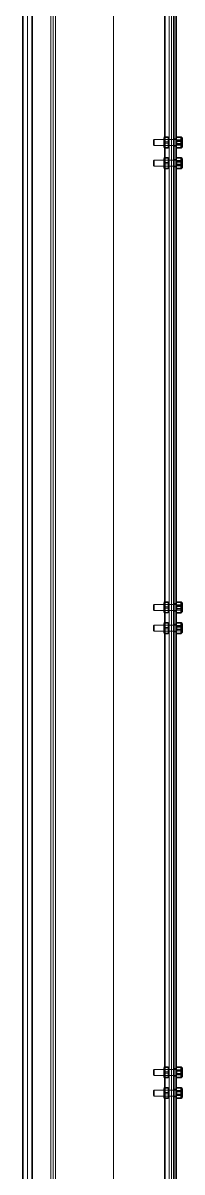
# Model space of a CAD drawing. Header units: millimetres. Extents: x 6115 to 12360, y 7255 to 12668.
# Drawn here: x 7066 to 7171, y 8017 to 8779 of the extents above; entities that cross this region are included whole.
import ezdxf

# ---------------------------------------------------------------- set-up
doc = ezdxf.new("R2010")
doc.units = ezdxf.units.MM
doc.layers.add('外形線', color=7, linetype='Continuous', lineweight=50)

msp = doc.modelspace()

# ---------------------------------------------------------------- linework, layer by layer
at = {"layer": '外形線', "linetype": 'Continuous', "lineweight": 35}
for p, q in [((7071.61, 10324.32), (7071.61, 7626.32)), ((7159.61, 7626.32), (7159.61, 10324.32)), ((7165.61, 10324.95), (7165.61, 7626.32)), ((7167.11, 7750.48), (7167.11, 10236.79)), ((7065.61, 7630.18), (7065.61, 10013.32)), ((7167.11, 8703.58), (7170.61, 8703.58)), ((7170.61, 8703.56), (7170.61, 8703.58)), ((7171.11, 8703.08), (7170.61, 8703.58)), ((7170.61, 8696.58), (7170.61, 8703.56)), ((7171.11, 8703.08), (7171.11, 8703.06)), ((7171.11, 8703.06), (7171.11, 8697.08)), ((7167.11, 8696.58), (7170.61, 8696.58)), ((7171.11, 8697.08), (7170.61, 8696.58)), ((7167.11, 8689.88), (7170.61, 8689.88)), ((7170.61, 8682.88), (7170.61, 8689.88)), ((7171.11, 8689.38), (7170.61, 8689.88)), ((7171.11, 8689.38), (7171.11, 8683.38)), ((7167.11, 8682.88), (7170.61, 8682.88)), ((7171.11, 8683.38), (7170.61, 8682.88)), ((7167.11, 8395.28), (7170.61, 8395.28)), ((7170.61, 8395.26), (7170.61, 8395.28)), ((7171.11, 8394.78), (7170.61, 8395.28)), ((7170.61, 8388.28), (7170.61, 8395.26)), ((7171.11, 8394.78), (7171.11, 8394.76)), ((7171.11, 8394.76), (7171.11, 8388.78)), ((7167.11, 8388.28), (7170.61, 8388.28)), ((7167.11, 8381.58), (7170.61, 8381.58)), ((7171.11, 8388.78), (7170.61, 8388.28)), ((7170.61, 8374.58), (7170.61, 8381.58)), ((7171.11, 8381.08), (7170.61, 8381.58)), ((7167.11, 8374.58), (7170.61, 8374.58)), ((7171.11, 8375.08), (7170.61, 8374.58)), ((7171.11, 8381.08), (7171.11, 8375.08)), ((7167.11, 8086.98), (7170.61, 8086.98)), ((7170.61, 8086.96), (7170.61, 8086.98)), ((7171.11, 8086.48), (7170.61, 8086.98)), ((7170.61, 8079.98), (7170.61, 8086.96)), ((7171.11, 8086.48), (7171.11, 8086.46)), ((7171.11, 8086.46), (7171.11, 8080.48)), ((7167.11, 8079.98), (7170.61, 8079.98)), ((7171.11, 8080.48), (7170.61, 8079.98)), ((7167.11, 8073.27), (7170.61, 8073.27)), ((7170.61, 8066.27), (7170.61, 8073.27)), ((7171.11, 8072.77), (7170.61, 8073.27)), ((7171.11, 8072.77), (7171.11, 8066.77)), ((7167.11, 8066.27), (7170.61, 8066.27)), ((7171.11, 8066.77), (7170.61, 8066.27))]:
    msp.add_line(p, q, dxfattribs=at).dxf.unprotected_set("ltscale", 0)
at = {"layer": '外形線', "linetype": 'Continuous', "lineweight": 18}
for p, q in [((7162.61, 7489.32), (7162.61, 10324.95)), ((7068.61, 10280.74), (7068.61, 7630.18)), ((7125.61, 7752.55), (7125.61, 10282.55)), ((7087.11, 10240.81), (7087.11, 7754.51)), ((7164.11, 7754.51), (7164.11, 10240.81)), ((7084.11, 7753.09), (7084.11, 10239.4)), ((7085.61, 7753.09), (7085.61, 10239.4)), ((7152.11, 8701.58), (7152.61, 8702.08)), ((7152.11, 8701.57), (7152.11, 8701.58)), ((7152.11, 8698.58), (7152.11, 8701.57)), ((7152.61, 8702.08), (7152.61, 8702.07)), ((7167.11, 8702.08), (7152.61, 8702.08)), ((7152.61, 8702.07), (7152.61, 8698.08)), ((7159.11, 8702.94), (7159.28, 8703.6)), ((7159.11, 8702.94), (7159.11, 8702.93)), ((7159.11, 8702.93), (7159.11, 8697.21)), ((7162.11, 8702.08), (7159.11, 8702.08)), ((7161.79, 8703.77), (7159.42, 8703.77)), ((7161.79, 8703.35), (7159.42, 8703.35)), ((7162.11, 8702.94), (7161.93, 8703.6)), ((7162.11, 8702.93), (7162.11, 8702.94)), ((7162.11, 8697.21), (7162.11, 8702.93)), ((7167.11, 8702.58), (7165.61, 8702.58)), ((7167.77, 8701.8), (7167.77, 8700.78)), ((7171.11, 8701.8), (7167.77, 8701.8)), ((7152.11, 8698.58), (7152.61, 8698.08)), ((7167.11, 8698.08), (7152.61, 8698.08)), ((7162.11, 8698.08), (7159.11, 8698.08)), ((7159.11, 8697.21), (7159.28, 8696.56)), ((7161.79, 8700.5), (7159.42, 8700.5)), ((7161.79, 8699.66), (7159.42, 8699.66)), ((7161.79, 8696.81), (7159.42, 8696.81)), ((7161.79, 8696.39), (7159.42, 8696.39)), ((7162.11, 8697.21), (7161.93, 8696.56)), ((7167.11, 8697.58), (7165.61, 8697.58)), ((7171.11, 8701.1), (7167.77, 8701.1)), ((7167.77, 8700.78), (7167.77, 8699.06)), ((7171.11, 8700.78), (7167.77, 8700.78)), ((7171.11, 8699.37), (7167.77, 8699.37)), ((7171.11, 8699.06), (7167.77, 8699.06)), ((7167.77, 8699.06), (7167.77, 8698.36)), ((7171.11, 8698.36), (7167.77, 8698.36)), ((7152.11, 8687.88), (7152.61, 8688.38)), ((7152.11, 8684.88), (7152.11, 8687.88)), ((7152.61, 8688.38), (7152.61, 8684.38)), ((7167.11, 8688.38), (7152.61, 8688.38)), ((7159.11, 8689.24), (7159.28, 8689.9)), ((7159.11, 8689.24), (7159.11, 8683.51)), ((7162.11, 8688.38), (7159.11, 8688.38)), ((7161.79, 8690.07), (7159.42, 8690.07)), ((7161.79, 8689.65), (7159.42, 8689.65)), ((7161.79, 8686.8), (7159.42, 8686.8)), ((7162.11, 8689.24), (7161.93, 8689.9)), ((7162.11, 8683.51), (7162.11, 8689.24)), ((7167.11, 8688.88), (7165.61, 8688.88)), ((7167.77, 8688.1), (7167.77, 8687.08)), ((7171.11, 8688.1), (7167.77, 8688.1)), ((7171.11, 8687.4), (7167.77, 8687.4)), ((7167.77, 8687.08), (7167.77, 8685.36)), ((7171.11, 8687.08), (7167.77, 8687.08)), ((7152.11, 8684.88), (7152.61, 8684.38)), ((7167.11, 8684.38), (7152.61, 8684.38)), ((7162.11, 8684.38), (7159.11, 8684.38)), ((7159.11, 8683.51), (7159.28, 8682.86)), ((7161.79, 8685.95), (7159.42, 8685.95)), ((7161.79, 8683.11), (7159.42, 8683.11)), ((7161.79, 8682.69), (7159.42, 8682.69)), ((7162.11, 8683.51), (7161.93, 8682.86)), ((7167.11, 8683.88), (7165.61, 8683.88)), ((7171.11, 8685.67), (7167.77, 8685.67)), ((7167.77, 8685.36), (7167.77, 8684.65)), ((7171.11, 8685.36), (7167.77, 8685.36)), ((7171.11, 8684.65), (7167.77, 8684.65)), ((7152.11, 8393.28), (7152.61, 8393.78)), ((7152.11, 8393.27), (7152.11, 8393.28)), ((7152.11, 8390.28), (7152.11, 8393.27)), ((7152.11, 8390.28), (7152.61, 8389.78)), ((7152.61, 8393.78), (7152.61, 8393.77)), ((7167.11, 8393.78), (7152.61, 8393.78)), ((7152.61, 8393.77), (7152.61, 8389.78)), ((7167.11, 8389.78), (7152.61, 8389.78)), ((7159.11, 8394.64), (7159.28, 8395.3)), ((7159.11, 8394.64), (7159.11, 8394.63)), ((7159.11, 8394.63), (7159.11, 8388.91)), ((7162.11, 8393.78), (7159.11, 8393.78)), ((7162.11, 8389.78), (7159.11, 8389.78)), ((7159.11, 8388.91), (7159.28, 8388.26)), ((7161.79, 8395.47), (7159.42, 8395.47)), ((7161.79, 8395.05), (7159.42, 8395.05)), ((7161.79, 8392.2), (7159.42, 8392.2)), ((7161.79, 8391.35), (7159.42, 8391.35)), ((7162.11, 8394.64), (7161.93, 8395.3)), ((7162.11, 8388.91), (7161.93, 8388.26)), ((7162.11, 8394.63), (7162.11, 8394.64)), ((7162.11, 8388.91), (7162.11, 8394.63)), ((7167.11, 8394.28), (7165.61, 8394.28)), ((7167.11, 8389.28), (7165.61, 8389.28)), ((7167.77, 8393.5), (7167.77, 8392.48)), ((7171.11, 8393.5), (7167.77, 8393.5)), ((7171.11, 8392.8), (7167.77, 8392.8)), ((7167.77, 8392.48), (7167.77, 8390.76)), ((7171.11, 8392.48), (7167.77, 8392.48)), ((7171.11, 8391.07), (7167.77, 8391.07)), ((7171.11, 8390.76), (7167.77, 8390.76)), ((7167.77, 8390.76), (7167.77, 8390.05)), ((7171.11, 8390.05), (7167.77, 8390.05)), ((7159.11, 8380.94), (7159.28, 8381.59)), ((7161.79, 8388.51), (7159.42, 8388.51)), ((7161.79, 8388.09), (7159.42, 8388.09)), ((7161.79, 8381.77), (7159.42, 8381.77)), ((7161.79, 8381.35), (7159.42, 8381.35)), ((7162.11, 8380.94), (7161.93, 8381.59)), ((7152.11, 8379.58), (7152.61, 8380.08)), ((7152.11, 8376.58), (7152.11, 8379.58)), ((7152.11, 8376.58), (7152.61, 8376.08)), ((7152.61, 8380.08), (7152.61, 8376.08)), ((7167.11, 8380.08), (7152.61, 8380.08)), ((7167.11, 8376.08), (7152.61, 8376.08)), ((7159.11, 8380.94), (7159.11, 8375.21)), ((7162.11, 8380.08), (7159.11, 8380.08)), ((7162.11, 8376.08), (7159.11, 8376.08)), ((7159.11, 8375.21), (7159.28, 8374.56)), ((7161.79, 8378.5), (7159.42, 8378.5)), ((7161.79, 8377.65), (7159.42, 8377.65)), ((7161.79, 8374.81), (7159.42, 8374.81)), ((7161.79, 8374.38), (7159.42, 8374.38)), ((7162.11, 8375.21), (7161.93, 8374.56)), ((7162.11, 8375.21), (7162.11, 8380.94)), ((7167.11, 8380.58), (7165.61, 8380.58)), ((7167.11, 8375.58), (7165.61, 8375.58)), ((7167.77, 8379.8), (7167.77, 8378.78)), ((7171.11, 8379.8), (7167.77, 8379.8)), ((7171.11, 8379.09), (7167.77, 8379.09)), ((7167.77, 8378.78), (7167.77, 8377.06)), ((7171.11, 8378.78), (7167.77, 8378.78)), ((7171.11, 8377.37), (7167.77, 8377.37)), ((7167.77, 8377.06), (7167.77, 8376.35)), ((7171.11, 8377.06), (7167.77, 8377.06)), ((7171.11, 8376.35), (7167.77, 8376.35)), ((7152.11, 8084.98), (7152.61, 8085.48)), ((7152.11, 8084.97), (7152.11, 8084.98)), ((7152.11, 8081.98), (7152.11, 8084.97)), ((7152.61, 8085.48), (7152.61, 8085.46)), ((7167.11, 8085.48), (7152.61, 8085.48)), ((7152.61, 8085.46), (7152.61, 8081.48)), ((7159.11, 8086.34), (7159.28, 8086.99)), ((7159.11, 8086.34), (7159.11, 8086.33)), ((7159.11, 8086.33), (7159.11, 8080.61)), ((7162.11, 8085.48), (7159.11, 8085.48)), ((7161.79, 8087.17), (7159.42, 8087.17)), ((7161.79, 8086.74), (7159.42, 8086.74)), ((7162.11, 8086.34), (7161.93, 8086.99)), ((7162.11, 8086.33), (7162.11, 8086.34)), ((7162.11, 8080.61), (7162.11, 8086.33)), ((7167.11, 8085.98), (7165.61, 8085.98)), ((7167.77, 8085.2), (7167.77, 8084.18)), ((7171.11, 8085.2), (7167.77, 8085.2)), ((7171.11, 8084.49), (7167.77, 8084.49)), ((7167.77, 8084.18), (7167.77, 8082.46)), ((7171.11, 8084.18), (7167.77, 8084.18)), ((7152.11, 8081.98), (7152.61, 8081.48)), ((7167.11, 8081.48), (7152.61, 8081.48)), ((7162.11, 8081.48), (7159.11, 8081.48)), ((7159.11, 8080.61), (7159.28, 8079.96)), ((7161.79, 8083.9), (7159.42, 8083.9)), ((7161.79, 8083.05), (7159.42, 8083.05)), ((7161.79, 8080.21), (7159.42, 8080.21)), ((7161.79, 8079.78), (7159.42, 8079.78)), ((7162.11, 8080.61), (7161.93, 8079.96)), ((7167.11, 8080.98), (7165.61, 8080.98)), ((7171.11, 8082.77), (7167.77, 8082.77)), ((7171.11, 8082.46), (7167.77, 8082.46)), ((7167.77, 8082.46), (7167.77, 8081.75)), ((7171.11, 8081.75), (7167.77, 8081.75)), ((7152.11, 8071.27), (7152.61, 8071.77)), ((7152.11, 8068.27), (7152.11, 8071.27)), ((7152.61, 8071.77), (7152.61, 8067.77)), ((7167.11, 8071.77), (7152.61, 8071.77)), ((7159.11, 8072.64), (7159.28, 8073.29)), ((7159.11, 8072.64), (7159.11, 8066.91)), ((7162.11, 8071.77), (7159.11, 8071.77)), ((7161.79, 8073.47), (7159.42, 8073.47)), ((7161.79, 8073.04), (7159.42, 8073.04)), ((7161.79, 8070.2), (7159.42, 8070.2)), ((7161.79, 8069.35), (7159.42, 8069.35)), ((7162.11, 8072.64), (7161.93, 8073.29)), ((7162.11, 8066.91), (7162.11, 8072.64)), ((7167.11, 8072.27), (7165.61, 8072.27)), ((7167.77, 8071.5), (7167.77, 8070.48)), ((7171.11, 8071.5), (7167.77, 8071.5)), ((7171.11, 8070.79), (7167.77, 8070.79)), ((7167.77, 8070.48), (7167.77, 8068.76)), ((7171.11, 8070.48), (7167.77, 8070.48)), ((7171.11, 8069.07), (7167.77, 8069.07)), ((7152.11, 8068.27), (7152.61, 8067.77)), ((7167.11, 8067.77), (7152.61, 8067.77)), ((7162.11, 8067.77), (7159.11, 8067.77)), ((7159.11, 8066.91), (7159.28, 8066.25)), ((7161.79, 8066.5), (7159.42, 8066.5)), ((7161.79, 8066.08), (7159.42, 8066.08)), ((7162.11, 8066.91), (7161.93, 8066.25)), ((7167.11, 8067.27), (7165.61, 8067.27)), ((7167.77, 8068.76), (7167.77, 8068.05)), ((7171.11, 8068.76), (7167.77, 8068.76)), ((7171.11, 8068.05), (7167.77, 8068.05))]:
    msp.add_line(p, q, dxfattribs=at).dxf.unprotected_set("ltscale", 0)
for points in [[(7159.42, 8700.5), (7159.4, 8700.66), (7159.37, 8700.81), (7159.35, 8700.95), (7159.34, 8701.09), (7159.32, 8701.23), (7159.31, 8701.36), (7159.3, 8701.5), (7159.29, 8701.63), (7159.28, 8701.76), (7159.28, 8701.88), (7159.28, 8702.01), (7159.28, 8702.14), (7159.28, 8702.26), (7159.28, 8702.39), (7159.28, 8702.52), (7159.29, 8702.65), (7159.3, 8702.78), (7159.31, 8702.91), (7159.32, 8703.04), (7159.34, 8703.18), (7159.35, 8703.32), (7159.37, 8703.47), (7159.4, 8703.62), (7159.42, 8703.77)], [(7159.42, 8703.77), (7159.4, 8703.75), (7159.37, 8703.73), (7159.35, 8703.71), (7159.34, 8703.69), (7159.32, 8703.68), (7159.31, 8703.66), (7159.3, 8703.64), (7159.29, 8703.63), (7159.28, 8703.61), (7159.28, 8703.59), (7159.28, 8703.58), (7159.28, 8703.56), (7159.28, 8703.54), (7159.28, 8703.53), (7159.28, 8703.51), (7159.29, 8703.49), (7159.3, 8703.48), (7159.31, 8703.46), (7159.32, 8703.44), (7159.34, 8703.42), (7159.35, 8703.41), (7159.37, 8703.39), (7159.4, 8703.37), (7159.42, 8703.35)], [(7159.42, 8703.35), (7159.4, 8703.17), (7159.37, 8703.01), (7159.35, 8702.84), (7159.34, 8702.68), (7159.32, 8702.53), (7159.31, 8702.37), (7159.3, 8702.23), (7159.29, 8702.08), (7159.28, 8701.93), (7159.28, 8701.79), (7159.28, 8701.65), (7159.28, 8701.5), (7159.28, 8701.36), (7159.28, 8701.22), (7159.28, 8701.07), (7159.29, 8700.93), (7159.3, 8700.78), (7159.31, 8700.63), (7159.32, 8700.48), (7159.34, 8700.32), (7159.35, 8700.16), (7159.37, 8700), (7159.4, 8699.83), (7159.42, 8699.66)], [(7161.79, 8703.35), (7161.82, 8703.37), (7161.84, 8703.39), (7161.86, 8703.41), (7161.87, 8703.42), (7161.89, 8703.44), (7161.9, 8703.46), (7161.91, 8703.48), (7161.92, 8703.49), (7161.93, 8703.51), (7161.93, 8703.53), (7161.93, 8703.54), (7161.94, 8703.56), (7161.93, 8703.58), (7161.93, 8703.59), (7161.93, 8703.61), (7161.92, 8703.63), (7161.91, 8703.64), (7161.9, 8703.66), (7161.89, 8703.68), (7161.87, 8703.69), (7161.86, 8703.71), (7161.84, 8703.73), (7161.82, 8703.75), (7161.79, 8703.77)], [(7161.79, 8703.77), (7161.82, 8703.62), (7161.84, 8703.47), (7161.86, 8703.32), (7161.87, 8703.18), (7161.89, 8703.04), (7161.9, 8702.91), (7161.91, 8702.78), (7161.92, 8702.65), (7161.93, 8702.52), (7161.93, 8702.39), (7161.93, 8702.26), (7161.94, 8702.14), (7161.93, 8702.01), (7161.93, 8701.88), (7161.93, 8701.76), (7161.92, 8701.63), (7161.91, 8701.5), (7161.9, 8701.36), (7161.89, 8701.23), (7161.87, 8701.09), (7161.86, 8700.95), (7161.84, 8700.81), (7161.82, 8700.66), (7161.79, 8700.5)], [(7161.79, 8699.66), (7161.82, 8699.83), (7161.84, 8700), (7161.86, 8700.16), (7161.87, 8700.32), (7161.89, 8700.48), (7161.9, 8700.63), (7161.91, 8700.78), (7161.92, 8700.93), (7161.93, 8701.07), (7161.93, 8701.22), (7161.93, 8701.36), (7161.94, 8701.5), (7161.93, 8701.65), (7161.93, 8701.79), (7161.93, 8701.93), (7161.92, 8702.08), (7161.91, 8702.23), (7161.9, 8702.37), (7161.89, 8702.53), (7161.87, 8702.68), (7161.86, 8702.84), (7161.84, 8703.01), (7161.82, 8703.17), (7161.79, 8703.35)], [(7159.42, 8696.81), (7159.4, 8696.98), (7159.37, 8697.15), (7159.35, 8697.32), (7159.34, 8697.48), (7159.32, 8697.63), (7159.31, 8697.78), (7159.3, 8697.93), (7159.29, 8698.08), (7159.28, 8698.23), (7159.28, 8698.37), (7159.28, 8698.51), (7159.28, 8698.66), (7159.28, 8698.8), (7159.28, 8698.94), (7159.28, 8699.09), (7159.29, 8699.23), (7159.3, 8699.38), (7159.31, 8699.53), (7159.32, 8699.68), (7159.34, 8699.84), (7159.35, 8699.99), (7159.37, 8700.16), (7159.4, 8700.33), (7159.42, 8700.5)], [(7159.42, 8699.66), (7159.4, 8699.5), (7159.37, 8699.35), (7159.35, 8699.21), (7159.34, 8699.07), (7159.32, 8698.93), (7159.31, 8698.79), (7159.3, 8698.66), (7159.29, 8698.53), (7159.28, 8698.4), (7159.28, 8698.28), (7159.28, 8698.15), (7159.28, 8698.02), (7159.28, 8697.9), (7159.28, 8697.77), (7159.28, 8697.64), (7159.29, 8697.51), (7159.3, 8697.38), (7159.31, 8697.25), (7159.32, 8697.11), (7159.34, 8696.98), (7159.35, 8696.84), (7159.37, 8696.69), (7159.4, 8696.54), (7159.42, 8696.39)], [(7159.42, 8696.39), (7159.4, 8696.41), (7159.37, 8696.43), (7159.35, 8696.44), (7159.34, 8696.46), (7159.32, 8696.48), (7159.31, 8696.5), (7159.3, 8696.52), (7159.29, 8696.53), (7159.28, 8696.55), (7159.28, 8696.57), (7159.28, 8696.58), (7159.28, 8696.6), (7159.28, 8696.61), (7159.28, 8696.63), (7159.28, 8696.65), (7159.29, 8696.66), (7159.3, 8696.68), (7159.31, 8696.7), (7159.32, 8696.72), (7159.34, 8696.73), (7159.35, 8696.75), (7159.37, 8696.77), (7159.4, 8696.79), (7159.42, 8696.81)], [(7161.79, 8700.5), (7161.82, 8700.33), (7161.84, 8700.16), (7161.86, 8699.99), (7161.87, 8699.84), (7161.89, 8699.68), (7161.9, 8699.53), (7161.91, 8699.38), (7161.92, 8699.23), (7161.93, 8699.09), (7161.93, 8698.94), (7161.93, 8698.8), (7161.94, 8698.66), (7161.93, 8698.51), (7161.93, 8698.37), (7161.93, 8698.23), (7161.92, 8698.08), (7161.91, 8697.93), (7161.9, 8697.78), (7161.89, 8697.63), (7161.87, 8697.48), (7161.86, 8697.32), (7161.84, 8697.15), (7161.82, 8696.98), (7161.79, 8696.81)], [(7161.79, 8696.39), (7161.82, 8696.54), (7161.84, 8696.69), (7161.86, 8696.84), (7161.87, 8696.98), (7161.89, 8697.11), (7161.9, 8697.25), (7161.91, 8697.38), (7161.92, 8697.51), (7161.93, 8697.64), (7161.93, 8697.77), (7161.93, 8697.9), (7161.94, 8698.02), (7161.93, 8698.15), (7161.93, 8698.28), (7161.93, 8698.4), (7161.92, 8698.53), (7161.91, 8698.66), (7161.9, 8698.79), (7161.89, 8698.93), (7161.87, 8699.07), (7161.86, 8699.21), (7161.84, 8699.35), (7161.82, 8699.5), (7161.79, 8699.66)], [(7161.79, 8696.81), (7161.82, 8696.79), (7161.84, 8696.77), (7161.86, 8696.75), (7161.87, 8696.73), (7161.89, 8696.72), (7161.9, 8696.7), (7161.91, 8696.68), (7161.92, 8696.66), (7161.93, 8696.65), (7161.93, 8696.63), (7161.93, 8696.61), (7161.94, 8696.6), (7161.93, 8696.58), (7161.93, 8696.57), (7161.93, 8696.55), (7161.92, 8696.53), (7161.91, 8696.52), (7161.9, 8696.5), (7161.89, 8696.48), (7161.87, 8696.46), (7161.86, 8696.44), (7161.84, 8696.43), (7161.82, 8696.41), (7161.79, 8696.39)], [(7159.42, 8686.8), (7159.4, 8686.95), (7159.37, 8687.1), (7159.35, 8687.25), (7159.34, 8687.39), (7159.32, 8687.53), (7159.31, 8687.66), (7159.3, 8687.79), (7159.29, 8687.92), (7159.28, 8688.05), (7159.28, 8688.18), (7159.28, 8688.31), (7159.28, 8688.43), (7159.28, 8688.56), (7159.28, 8688.69), (7159.28, 8688.82), (7159.29, 8688.94), (7159.3, 8689.07), (7159.31, 8689.21), (7159.32, 8689.34), (7159.34, 8689.48), (7159.35, 8689.62), (7159.37, 8689.77), (7159.4, 8689.91), (7159.42, 8690.07)], [(7159.42, 8690.07), (7159.4, 8690.05), (7159.37, 8690.03), (7159.35, 8690.01), (7159.34, 8689.99), (7159.32, 8689.98), (7159.31, 8689.96), (7159.3, 8689.94), (7159.29, 8689.92), (7159.28, 8689.91), (7159.28, 8689.89), (7159.28, 8689.87), (7159.28, 8689.86), (7159.28, 8689.84), (7159.28, 8689.83), (7159.28, 8689.81), (7159.29, 8689.79), (7159.3, 8689.78), (7159.31, 8689.76), (7159.32, 8689.74), (7159.34, 8689.72), (7159.35, 8689.7), (7159.37, 8689.69), (7159.4, 8689.67), (7159.42, 8689.65)], [(7159.42, 8689.65), (7159.4, 8689.47), (7159.37, 8689.3), (7159.35, 8689.14), (7159.34, 8688.98), (7159.32, 8688.83), (7159.31, 8688.67), (7159.3, 8688.52), (7159.29, 8688.38), (7159.28, 8688.23), (7159.28, 8688.09), (7159.28, 8687.94), (7159.28, 8687.8), (7159.28, 8687.66), (7159.28, 8687.51), (7159.28, 8687.37), (7159.29, 8687.23), (7159.3, 8687.08), (7159.31, 8686.93), (7159.32, 8686.78), (7159.34, 8686.62), (7159.35, 8686.46), (7159.37, 8686.3), (7159.4, 8686.13), (7159.42, 8685.95)], [(7159.42, 8683.11), (7159.4, 8683.28), (7159.37, 8683.45), (7159.35, 8683.61), (7159.34, 8683.77), (7159.32, 8683.93), (7159.31, 8684.08), (7159.3, 8684.23), (7159.29, 8684.38), (7159.28, 8684.52), (7159.28, 8684.67), (7159.28, 8684.81), (7159.28, 8684.95), (7159.28, 8685.1), (7159.28, 8685.24), (7159.28, 8685.38), (7159.29, 8685.53), (7159.3, 8685.68), (7159.31, 8685.83), (7159.32, 8685.98), (7159.34, 8686.13), (7159.35, 8686.29), (7159.37, 8686.46), (7159.4, 8686.63), (7159.42, 8686.8)], [(7161.79, 8689.65), (7161.82, 8689.67), (7161.84, 8689.69), (7161.86, 8689.7), (7161.87, 8689.72), (7161.89, 8689.74), (7161.9, 8689.76), (7161.91, 8689.78), (7161.92, 8689.79), (7161.93, 8689.81), (7161.93, 8689.83), (7161.93, 8689.84), (7161.94, 8689.86), (7161.93, 8689.87), (7161.93, 8689.89), (7161.93, 8689.91), (7161.92, 8689.92), (7161.91, 8689.94), (7161.9, 8689.96), (7161.89, 8689.98), (7161.87, 8689.99), (7161.86, 8690.01), (7161.84, 8690.03), (7161.82, 8690.05), (7161.79, 8690.07)], [(7161.79, 8690.07), (7161.82, 8689.91), (7161.84, 8689.77), (7161.86, 8689.62), (7161.87, 8689.48), (7161.89, 8689.34), (7161.9, 8689.21), (7161.91, 8689.07), (7161.92, 8688.94), (7161.93, 8688.82), (7161.93, 8688.69), (7161.93, 8688.56), (7161.94, 8688.43), (7161.93, 8688.31), (7161.93, 8688.18), (7161.93, 8688.05), (7161.92, 8687.92), (7161.91, 8687.79), (7161.9, 8687.66), (7161.89, 8687.53), (7161.87, 8687.39), (7161.86, 8687.25), (7161.84, 8687.1), (7161.82, 8686.95), (7161.79, 8686.8)], [(7161.79, 8685.95), (7161.82, 8686.13), (7161.84, 8686.3), (7161.86, 8686.46), (7161.87, 8686.62), (7161.89, 8686.78), (7161.9, 8686.93), (7161.91, 8687.08), (7161.92, 8687.23), (7161.93, 8687.37), (7161.93, 8687.51), (7161.93, 8687.66), (7161.94, 8687.8), (7161.93, 8687.94), (7161.93, 8688.09), (7161.93, 8688.23), (7161.92, 8688.38), (7161.91, 8688.52), (7161.9, 8688.67), (7161.89, 8688.83), (7161.87, 8688.98), (7161.86, 8689.14), (7161.84, 8689.3), (7161.82, 8689.47), (7161.79, 8689.65)], [(7161.79, 8686.8), (7161.82, 8686.63), (7161.84, 8686.46), (7161.86, 8686.29), (7161.87, 8686.13), (7161.89, 8685.98), (7161.9, 8685.83), (7161.91, 8685.68), (7161.92, 8685.53), (7161.93, 8685.38), (7161.93, 8685.24), (7161.93, 8685.1), (7161.94, 8684.95), (7161.93, 8684.81), (7161.93, 8684.67), (7161.93, 8684.52), (7161.92, 8684.38), (7161.91, 8684.23), (7161.9, 8684.08), (7161.89, 8683.93), (7161.87, 8683.77), (7161.86, 8683.61), (7161.84, 8683.45), (7161.82, 8683.28), (7161.79, 8683.11)], [(7159.42, 8685.95), (7159.4, 8685.8), (7159.37, 8685.65), (7159.35, 8685.51), (7159.34, 8685.37), (7159.32, 8685.23), (7159.31, 8685.09), (7159.3, 8684.96), (7159.29, 8684.83), (7159.28, 8684.7), (7159.28, 8684.57), (7159.28, 8684.45), (7159.28, 8684.32), (7159.28, 8684.19), (7159.28, 8684.07), (7159.28, 8683.94), (7159.29, 8683.81), (7159.3, 8683.68), (7159.31, 8683.55), (7159.32, 8683.41), (7159.34, 8683.28), (7159.35, 8683.13), (7159.37, 8682.99), (7159.4, 8682.84), (7159.42, 8682.69)], [(7159.42, 8682.69), (7159.4, 8682.71), (7159.37, 8682.72), (7159.35, 8682.74), (7159.34, 8682.76), (7159.32, 8682.78), (7159.31, 8682.8), (7159.3, 8682.81), (7159.29, 8682.83), (7159.28, 8682.85), (7159.28, 8682.86), (7159.28, 8682.88), (7159.28, 8682.9), (7159.28, 8682.91), (7159.28, 8682.93), (7159.28, 8682.95), (7159.29, 8682.96), (7159.3, 8682.98), (7159.31, 8683), (7159.32, 8683.01), (7159.34, 8683.03), (7159.35, 8683.05), (7159.37, 8683.07), (7159.4, 8683.09), (7159.42, 8683.11)], [(7161.79, 8682.69), (7161.82, 8682.84), (7161.84, 8682.99), (7161.86, 8683.13), (7161.87, 8683.28), (7161.89, 8683.41), (7161.9, 8683.55), (7161.91, 8683.68), (7161.92, 8683.81), (7161.93, 8683.94), (7161.93, 8684.07), (7161.93, 8684.19), (7161.94, 8684.32), (7161.93, 8684.45), (7161.93, 8684.57), (7161.93, 8684.7), (7161.92, 8684.83), (7161.91, 8684.96), (7161.9, 8685.09), (7161.89, 8685.23), (7161.87, 8685.37), (7161.86, 8685.51), (7161.84, 8685.65), (7161.82, 8685.8), (7161.79, 8685.95)], [(7161.79, 8683.11), (7161.82, 8683.09), (7161.84, 8683.07), (7161.86, 8683.05), (7161.87, 8683.03), (7161.89, 8683.01), (7161.9, 8683), (7161.91, 8682.98), (7161.92, 8682.96), (7161.93, 8682.95), (7161.93, 8682.93), (7161.93, 8682.91), (7161.94, 8682.9), (7161.93, 8682.88), (7161.93, 8682.86), (7161.93, 8682.85), (7161.92, 8682.83), (7161.91, 8682.81), (7161.9, 8682.8), (7161.89, 8682.78), (7161.87, 8682.76), (7161.86, 8682.74), (7161.84, 8682.72), (7161.82, 8682.71), (7161.79, 8682.69)], [(7159.42, 8392.2), (7159.4, 8392.35), (7159.37, 8392.5), (7159.35, 8392.65), (7159.34, 8392.79), (7159.32, 8392.93), (7159.31, 8393.06), (7159.3, 8393.19), (7159.29, 8393.32), (7159.28, 8393.45), (7159.28, 8393.58), (7159.28, 8393.71), (7159.28, 8393.83), (7159.28, 8393.96), (7159.28, 8394.09), (7159.28, 8394.22), (7159.29, 8394.34), (7159.3, 8394.47), (7159.31, 8394.61), (7159.32, 8394.74), (7159.34, 8394.88), (7159.35, 8395.02), (7159.37, 8395.17), (7159.4, 8395.31), (7159.42, 8395.47)], [(7159.42, 8395.47), (7159.4, 8395.45), (7159.37, 8395.43), (7159.35, 8395.41), (7159.34, 8395.39), (7159.32, 8395.38), (7159.31, 8395.36), (7159.3, 8395.34), (7159.29, 8395.32), (7159.28, 8395.31), (7159.28, 8395.29), (7159.28, 8395.27), (7159.28, 8395.26), (7159.28, 8395.24), (7159.28, 8395.23), (7159.28, 8395.21), (7159.29, 8395.19), (7159.3, 8395.18), (7159.31, 8395.16), (7159.32, 8395.14), (7159.34, 8395.12), (7159.35, 8395.1), (7159.37, 8395.09), (7159.4, 8395.07), (7159.42, 8395.05)], [(7159.42, 8395.05), (7159.4, 8394.87), (7159.37, 8394.7), (7159.35, 8394.54), (7159.34, 8394.38), (7159.32, 8394.23), (7159.31, 8394.07), (7159.3, 8393.92), (7159.29, 8393.78), (7159.28, 8393.63), (7159.28, 8393.49), (7159.28, 8393.34), (7159.28, 8393.2), (7159.28, 8393.06), (7159.28, 8392.91), (7159.28, 8392.77), (7159.29, 8392.62), (7159.3, 8392.48), (7159.31, 8392.33), (7159.32, 8392.18), (7159.34, 8392.02), (7159.35, 8391.86), (7159.37, 8391.7), (7159.4, 8391.53), (7159.42, 8391.35)], [(7159.42, 8388.51), (7159.4, 8388.68), (7159.37, 8388.85), (7159.35, 8389.01), (7159.34, 8389.17), (7159.32, 8389.33), (7159.31, 8389.48), (7159.3, 8389.63), (7159.29, 8389.78), (7159.28, 8389.92), (7159.28, 8390.07), (7159.28, 8390.21), (7159.28, 8390.35), (7159.28, 8390.5), (7159.28, 8390.64), (7159.28, 8390.78), (7159.29, 8390.93), (7159.3, 8391.08), (7159.31, 8391.23), (7159.32, 8391.38), (7159.34, 8391.53), (7159.35, 8391.69), (7159.37, 8391.86), (7159.4, 8392.03), (7159.42, 8392.2)], [(7159.42, 8391.35), (7159.4, 8391.2), (7159.37, 8391.05), (7159.35, 8390.91), (7159.34, 8390.76), (7159.32, 8390.63), (7159.31, 8390.49), (7159.3, 8390.36), (7159.29, 8390.23), (7159.28, 8390.1), (7159.28, 8389.97), (7159.28, 8389.85), (7159.28, 8389.72), (7159.28, 8389.59), (7159.28, 8389.47), (7159.28, 8389.34), (7159.29, 8389.21), (7159.3, 8389.08), (7159.31, 8388.95), (7159.32, 8388.81), (7159.34, 8388.67), (7159.35, 8388.53), (7159.37, 8388.39), (7159.4, 8388.24), (7159.42, 8388.09)], [(7161.79, 8395.05), (7161.82, 8395.07), (7161.84, 8395.09), (7161.86, 8395.1), (7161.87, 8395.12), (7161.89, 8395.14), (7161.9, 8395.16), (7161.91, 8395.18), (7161.92, 8395.19), (7161.93, 8395.21), (7161.93, 8395.23), (7161.93, 8395.24), (7161.94, 8395.26), (7161.93, 8395.27), (7161.93, 8395.29), (7161.93, 8395.31), (7161.92, 8395.32), (7161.91, 8395.34), (7161.9, 8395.36), (7161.89, 8395.38), (7161.87, 8395.39), (7161.86, 8395.41), (7161.84, 8395.43), (7161.82, 8395.45), (7161.79, 8395.47)], [(7161.79, 8395.47), (7161.82, 8395.31), (7161.84, 8395.17), (7161.86, 8395.02), (7161.87, 8394.88), (7161.89, 8394.74), (7161.9, 8394.61), (7161.91, 8394.47), (7161.92, 8394.34), (7161.93, 8394.22), (7161.93, 8394.09), (7161.93, 8393.96), (7161.94, 8393.83), (7161.93, 8393.71), (7161.93, 8393.58), (7161.93, 8393.45), (7161.92, 8393.32), (7161.91, 8393.19), (7161.9, 8393.06), (7161.89, 8392.93), (7161.87, 8392.79), (7161.86, 8392.65), (7161.84, 8392.5), (7161.82, 8392.35), (7161.79, 8392.2)], [(7161.79, 8391.35), (7161.82, 8391.53), (7161.84, 8391.7), (7161.86, 8391.86), (7161.87, 8392.02), (7161.89, 8392.18), (7161.9, 8392.33), (7161.91, 8392.48), (7161.92, 8392.62), (7161.93, 8392.77), (7161.93, 8392.91), (7161.93, 8393.06), (7161.94, 8393.2), (7161.93, 8393.34), (7161.93, 8393.49), (7161.93, 8393.63), (7161.92, 8393.78), (7161.91, 8393.92), (7161.9, 8394.07), (7161.89, 8394.23), (7161.87, 8394.38), (7161.86, 8394.54), (7161.84, 8394.7), (7161.82, 8394.87), (7161.79, 8395.05)], [(7161.79, 8392.2), (7161.82, 8392.03), (7161.84, 8391.86), (7161.86, 8391.69), (7161.87, 8391.53), (7161.89, 8391.38), (7161.9, 8391.23), (7161.91, 8391.08), (7161.92, 8390.93), (7161.93, 8390.78), (7161.93, 8390.64), (7161.93, 8390.5), (7161.94, 8390.35), (7161.93, 8390.21), (7161.93, 8390.07), (7161.93, 8389.92), (7161.92, 8389.78), (7161.91, 8389.63), (7161.9, 8389.48), (7161.89, 8389.33), (7161.87, 8389.17), (7161.86, 8389.01), (7161.84, 8388.85), (7161.82, 8388.68), (7161.79, 8388.51)], [(7161.79, 8388.09), (7161.82, 8388.24), (7161.84, 8388.39), (7161.86, 8388.53), (7161.87, 8388.67), (7161.89, 8388.81), (7161.9, 8388.95), (7161.91, 8389.08), (7161.92, 8389.21), (7161.93, 8389.34), (7161.93, 8389.47), (7161.93, 8389.59), (7161.94, 8389.72), (7161.93, 8389.85), (7161.93, 8389.97), (7161.93, 8390.1), (7161.92, 8390.23), (7161.91, 8390.36), (7161.9, 8390.49), (7161.89, 8390.63), (7161.87, 8390.76), (7161.86, 8390.91), (7161.84, 8391.05), (7161.82, 8391.2), (7161.79, 8391.35)], [(7159.42, 8388.09), (7159.4, 8388.11), (7159.37, 8388.12), (7159.35, 8388.14), (7159.34, 8388.16), (7159.32, 8388.18), (7159.31, 8388.2), (7159.3, 8388.21), (7159.29, 8388.23), (7159.28, 8388.25), (7159.28, 8388.26), (7159.28, 8388.28), (7159.28, 8388.3), (7159.28, 8388.31), (7159.28, 8388.33), (7159.28, 8388.35), (7159.29, 8388.36), (7159.3, 8388.38), (7159.31, 8388.4), (7159.32, 8388.41), (7159.34, 8388.43), (7159.35, 8388.45), (7159.37, 8388.47), (7159.4, 8388.49), (7159.42, 8388.51)], [(7159.42, 8378.5), (7159.4, 8378.65), (7159.37, 8378.8), (7159.35, 8378.95), (7159.34, 8379.09), (7159.32, 8379.23), (7159.31, 8379.36), (7159.3, 8379.49), (7159.29, 8379.62), (7159.28, 8379.75), (7159.28, 8379.88), (7159.28, 8380.01), (7159.28, 8380.13), (7159.28, 8380.26), (7159.28, 8380.39), (7159.28, 8380.51), (7159.29, 8380.64), (7159.3, 8380.77), (7159.31, 8380.91), (7159.32, 8381.04), (7159.34, 8381.18), (7159.35, 8381.32), (7159.37, 8381.46), (7159.4, 8381.61), (7159.42, 8381.77)], [(7159.42, 8381.77), (7159.4, 8381.75), (7159.37, 8381.73), (7159.35, 8381.71), (7159.34, 8381.69), (7159.32, 8381.67), (7159.31, 8381.66), (7159.3, 8381.64), (7159.29, 8381.62), (7159.28, 8381.61), (7159.28, 8381.59), (7159.28, 8381.57), (7159.28, 8381.56), (7159.28, 8381.54), (7159.28, 8381.52), (7159.28, 8381.51), (7159.29, 8381.49), (7159.3, 8381.47), (7159.31, 8381.46), (7159.32, 8381.44), (7159.34, 8381.42), (7159.35, 8381.4), (7159.37, 8381.38), (7159.4, 8381.37), (7159.42, 8381.35)], [(7159.42, 8381.35), (7159.4, 8381.17), (7159.37, 8381), (7159.35, 8380.84), (7159.34, 8380.68), (7159.32, 8380.52), (7159.31, 8380.37), (7159.3, 8380.22), (7159.29, 8380.07), (7159.28, 8379.93), (7159.28, 8379.79), (7159.28, 8379.64), (7159.28, 8379.5), (7159.28, 8379.36), (7159.28, 8379.21), (7159.28, 8379.07), (7159.29, 8378.92), (7159.3, 8378.78), (7159.31, 8378.63), (7159.32, 8378.47), (7159.34, 8378.32), (7159.35, 8378.16), (7159.37, 8378), (7159.4, 8377.83), (7159.42, 8377.65)], [(7161.79, 8388.51), (7161.82, 8388.49), (7161.84, 8388.47), (7161.86, 8388.45), (7161.87, 8388.43), (7161.89, 8388.41), (7161.9, 8388.4), (7161.91, 8388.38), (7161.92, 8388.36), (7161.93, 8388.35), (7161.93, 8388.33), (7161.93, 8388.31), (7161.94, 8388.3), (7161.93, 8388.28), (7161.93, 8388.26), (7161.93, 8388.25), (7161.92, 8388.23), (7161.91, 8388.21), (7161.9, 8388.2), (7161.89, 8388.18), (7161.87, 8388.16), (7161.86, 8388.14), (7161.84, 8388.12), (7161.82, 8388.11), (7161.79, 8388.09)], [(7161.79, 8381.35), (7161.82, 8381.37), (7161.84, 8381.38), (7161.86, 8381.4), (7161.87, 8381.42), (7161.89, 8381.44), (7161.9, 8381.46), (7161.91, 8381.47), (7161.92, 8381.49), (7161.93, 8381.51), (7161.93, 8381.52), (7161.93, 8381.54), (7161.94, 8381.56), (7161.93, 8381.57), (7161.93, 8381.59), (7161.93, 8381.61), (7161.92, 8381.62), (7161.91, 8381.64), (7161.9, 8381.66), (7161.89, 8381.67), (7161.87, 8381.69), (7161.86, 8381.71), (7161.84, 8381.73), (7161.82, 8381.75), (7161.79, 8381.77)], [(7161.79, 8381.77), (7161.82, 8381.61), (7161.84, 8381.46), (7161.86, 8381.32), (7161.87, 8381.18), (7161.89, 8381.04), (7161.9, 8380.91), (7161.91, 8380.77), (7161.92, 8380.64), (7161.93, 8380.51), (7161.93, 8380.39), (7161.93, 8380.26), (7161.94, 8380.13), (7161.93, 8380.01), (7161.93, 8379.88), (7161.93, 8379.75), (7161.92, 8379.62), (7161.91, 8379.49), (7161.9, 8379.36), (7161.89, 8379.23), (7161.87, 8379.09), (7161.86, 8378.95), (7161.84, 8378.8), (7161.82, 8378.65), (7161.79, 8378.5)], [(7161.79, 8377.65), (7161.82, 8377.83), (7161.84, 8378), (7161.86, 8378.16), (7161.87, 8378.32), (7161.89, 8378.47), (7161.9, 8378.63), (7161.91, 8378.78), (7161.92, 8378.92), (7161.93, 8379.07), (7161.93, 8379.21), (7161.93, 8379.36), (7161.94, 8379.5), (7161.93, 8379.64), (7161.93, 8379.79), (7161.93, 8379.93), (7161.92, 8380.07), (7161.91, 8380.22), (7161.9, 8380.37), (7161.89, 8380.52), (7161.87, 8380.68), (7161.86, 8380.84), (7161.84, 8381), (7161.82, 8381.17), (7161.79, 8381.35)], [(7159.42, 8374.81), (7159.4, 8374.98), (7159.37, 8375.15), (7159.35, 8375.31), (7159.34, 8375.47), (7159.32, 8375.63), (7159.31, 8375.78), (7159.3, 8375.93), (7159.29, 8376.08), (7159.28, 8376.22), (7159.28, 8376.37), (7159.28, 8376.51), (7159.28, 8376.65), (7159.28, 8376.79), (7159.28, 8376.94), (7159.28, 8377.08), (7159.29, 8377.23), (7159.3, 8377.37), (7159.31, 8377.52), (7159.32, 8377.68), (7159.34, 8377.83), (7159.35, 8377.99), (7159.37, 8378.15), (7159.4, 8378.32), (7159.42, 8378.5)], [(7159.42, 8377.65), (7159.4, 8377.5), (7159.37, 8377.35), (7159.35, 8377.2), (7159.34, 8377.06), (7159.32, 8376.93), (7159.31, 8376.79), (7159.3, 8376.66), (7159.29, 8376.53), (7159.28, 8376.4), (7159.28, 8376.27), (7159.28, 8376.14), (7159.28, 8376.02), (7159.28, 8375.89), (7159.28, 8375.76), (7159.28, 8375.64), (7159.29, 8375.51), (7159.3, 8375.38), (7159.31, 8375.25), (7159.32, 8375.11), (7159.34, 8374.97), (7159.35, 8374.83), (7159.37, 8374.69), (7159.4, 8374.54), (7159.42, 8374.38)], [(7159.42, 8374.38), (7159.4, 8374.4), (7159.37, 8374.42), (7159.35, 8374.44), (7159.34, 8374.46), (7159.32, 8374.48), (7159.31, 8374.49), (7159.3, 8374.51), (7159.29, 8374.53), (7159.28, 8374.55), (7159.28, 8374.56), (7159.28, 8374.58), (7159.28, 8374.59), (7159.28, 8374.61), (7159.28, 8374.63), (7159.28, 8374.64), (7159.29, 8374.66), (7159.3, 8374.68), (7159.31, 8374.69), (7159.32, 8374.71), (7159.34, 8374.73), (7159.35, 8374.75), (7159.37, 8374.77), (7159.4, 8374.79), (7159.42, 8374.81)], [(7161.79, 8378.5), (7161.82, 8378.32), (7161.84, 8378.15), (7161.86, 8377.99), (7161.87, 8377.83), (7161.89, 8377.68), (7161.9, 8377.52), (7161.91, 8377.37), (7161.92, 8377.23), (7161.93, 8377.08), (7161.93, 8376.94), (7161.93, 8376.79), (7161.94, 8376.65), (7161.93, 8376.51), (7161.93, 8376.37), (7161.93, 8376.22), (7161.92, 8376.08), (7161.91, 8375.93), (7161.9, 8375.78), (7161.89, 8375.63), (7161.87, 8375.47), (7161.86, 8375.31), (7161.84, 8375.15), (7161.82, 8374.98), (7161.79, 8374.81)], [(7161.79, 8374.38), (7161.82, 8374.54), (7161.84, 8374.69), (7161.86, 8374.83), (7161.87, 8374.97), (7161.89, 8375.11), (7161.9, 8375.25), (7161.91, 8375.38), (7161.92, 8375.51), (7161.93, 8375.64), (7161.93, 8375.76), (7161.93, 8375.89), (7161.94, 8376.02), (7161.93, 8376.14), (7161.93, 8376.27), (7161.93, 8376.4), (7161.92, 8376.53), (7161.91, 8376.66), (7161.9, 8376.79), (7161.89, 8376.93), (7161.87, 8377.06), (7161.86, 8377.2), (7161.84, 8377.35), (7161.82, 8377.5), (7161.79, 8377.65)], [(7161.79, 8374.81), (7161.82, 8374.79), (7161.84, 8374.77), (7161.86, 8374.75), (7161.87, 8374.73), (7161.89, 8374.71), (7161.9, 8374.69), (7161.91, 8374.68), (7161.92, 8374.66), (7161.93, 8374.64), (7161.93, 8374.63), (7161.93, 8374.61), (7161.94, 8374.59), (7161.93, 8374.58), (7161.93, 8374.56), (7161.93, 8374.55), (7161.92, 8374.53), (7161.91, 8374.51), (7161.9, 8374.49), (7161.89, 8374.48), (7161.87, 8374.46), (7161.86, 8374.44), (7161.84, 8374.42), (7161.82, 8374.4), (7161.79, 8374.38)], [(7159.42, 8083.9), (7159.4, 8084.05), (7159.37, 8084.2), (7159.35, 8084.35), (7159.34, 8084.49), (7159.32, 8084.63), (7159.31, 8084.76), (7159.3, 8084.89), (7159.29, 8085.02), (7159.28, 8085.15), (7159.28, 8085.28), (7159.28, 8085.41), (7159.28, 8085.53), (7159.28, 8085.66), (7159.28, 8085.79), (7159.28, 8085.91), (7159.29, 8086.04), (7159.3, 8086.17), (7159.31, 8086.31), (7159.32, 8086.44), (7159.34, 8086.58), (7159.35, 8086.72), (7159.37, 8086.86), (7159.4, 8087.01), (7159.42, 8087.17)], [(7159.42, 8087.17), (7159.4, 8087.15), (7159.37, 8087.13), (7159.35, 8087.11), (7159.34, 8087.09), (7159.32, 8087.07), (7159.31, 8087.06), (7159.3, 8087.04), (7159.29, 8087.02), (7159.28, 8087.01), (7159.28, 8086.99), (7159.28, 8086.97), (7159.28, 8086.96), (7159.28, 8086.94), (7159.28, 8086.92), (7159.28, 8086.91), (7159.29, 8086.89), (7159.3, 8086.87), (7159.31, 8086.86), (7159.32, 8086.84), (7159.34, 8086.82), (7159.35, 8086.8), (7159.37, 8086.78), (7159.4, 8086.76), (7159.42, 8086.74)], [(7159.42, 8086.74), (7159.4, 8086.57), (7159.37, 8086.4), (7159.35, 8086.24), (7159.34, 8086.08), (7159.32, 8085.92), (7159.31, 8085.77), (7159.3, 8085.62), (7159.29, 8085.47), (7159.28, 8085.33), (7159.28, 8085.19), (7159.28, 8085.04), (7159.28, 8084.9), (7159.28, 8084.76), (7159.28, 8084.61), (7159.28, 8084.47), (7159.29, 8084.32), (7159.3, 8084.18), (7159.31, 8084.03), (7159.32, 8083.87), (7159.34, 8083.72), (7159.35, 8083.56), (7159.37, 8083.4), (7159.4, 8083.23), (7159.42, 8083.05)], [(7161.79, 8086.74), (7161.82, 8086.76), (7161.84, 8086.78), (7161.86, 8086.8), (7161.87, 8086.82), (7161.89, 8086.84), (7161.9, 8086.86), (7161.91, 8086.87), (7161.92, 8086.89), (7161.93, 8086.91), (7161.93, 8086.92), (7161.93, 8086.94), (7161.94, 8086.96), (7161.93, 8086.97), (7161.93, 8086.99), (7161.93, 8087.01), (7161.92, 8087.02), (7161.91, 8087.04), (7161.9, 8087.06), (7161.89, 8087.07), (7161.87, 8087.09), (7161.86, 8087.11), (7161.84, 8087.13), (7161.82, 8087.15), (7161.79, 8087.17)], [(7161.79, 8087.17), (7161.82, 8087.01), (7161.84, 8086.86), (7161.86, 8086.72), (7161.87, 8086.58), (7161.89, 8086.44), (7161.9, 8086.31), (7161.91, 8086.17), (7161.92, 8086.04), (7161.93, 8085.91), (7161.93, 8085.79), (7161.93, 8085.66), (7161.94, 8085.53), (7161.93, 8085.41), (7161.93, 8085.28), (7161.93, 8085.15), (7161.92, 8085.02), (7161.91, 8084.89), (7161.9, 8084.76), (7161.89, 8084.63), (7161.87, 8084.49), (7161.86, 8084.35), (7161.84, 8084.2), (7161.82, 8084.05), (7161.79, 8083.9)], [(7161.79, 8083.05), (7161.82, 8083.23), (7161.84, 8083.4), (7161.86, 8083.56), (7161.87, 8083.72), (7161.89, 8083.87), (7161.9, 8084.03), (7161.91, 8084.18), (7161.92, 8084.32), (7161.93, 8084.47), (7161.93, 8084.61), (7161.93, 8084.76), (7161.94, 8084.9), (7161.93, 8085.04), (7161.93, 8085.19), (7161.93, 8085.33), (7161.92, 8085.47), (7161.91, 8085.62), (7161.9, 8085.77), (7161.89, 8085.92), (7161.87, 8086.08), (7161.86, 8086.24), (7161.84, 8086.4), (7161.82, 8086.57), (7161.79, 8086.74)], [(7159.42, 8080.21), (7159.4, 8080.38), (7159.37, 8080.55), (7159.35, 8080.71), (7159.34, 8080.87), (7159.32, 8081.03), (7159.31, 8081.18), (7159.3, 8081.33), (7159.29, 8081.48), (7159.28, 8081.62), (7159.28, 8081.77), (7159.28, 8081.91), (7159.28, 8082.05), (7159.28, 8082.19), (7159.28, 8082.34), (7159.28, 8082.48), (7159.29, 8082.63), (7159.3, 8082.77), (7159.31, 8082.92), (7159.32, 8083.08), (7159.34, 8083.23), (7159.35, 8083.39), (7159.37, 8083.55), (7159.4, 8083.72), (7159.42, 8083.9)], [(7159.42, 8083.05), (7159.4, 8082.9), (7159.37, 8082.75), (7159.35, 8082.6), (7159.34, 8082.46), (7159.32, 8082.33), (7159.31, 8082.19), (7159.3, 8082.06), (7159.29, 8081.93), (7159.28, 8081.8), (7159.28, 8081.67), (7159.28, 8081.54), (7159.28, 8081.42), (7159.28, 8081.29), (7159.28, 8081.16), (7159.28, 8081.04), (7159.29, 8080.91), (7159.3, 8080.78), (7159.31, 8080.65), (7159.32, 8080.51), (7159.34, 8080.37), (7159.35, 8080.23), (7159.37, 8080.09), (7159.4, 8079.94), (7159.42, 8079.78)], [(7159.42, 8079.78), (7159.4, 8079.8), (7159.37, 8079.82), (7159.35, 8079.84), (7159.34, 8079.86), (7159.32, 8079.88), (7159.31, 8079.89), (7159.3, 8079.91), (7159.29, 8079.93), (7159.28, 8079.95), (7159.28, 8079.96), (7159.28, 8079.98), (7159.28, 8079.99), (7159.28, 8080.01), (7159.28, 8080.03), (7159.28, 8080.04), (7159.29, 8080.06), (7159.3, 8080.08), (7159.31, 8080.09), (7159.32, 8080.11), (7159.34, 8080.13), (7159.35, 8080.15), (7159.37, 8080.17), (7159.4, 8080.19), (7159.42, 8080.21)], [(7161.79, 8083.9), (7161.82, 8083.72), (7161.84, 8083.55), (7161.86, 8083.39), (7161.87, 8083.23), (7161.89, 8083.08), (7161.9, 8082.92), (7161.91, 8082.77), (7161.92, 8082.63), (7161.93, 8082.48), (7161.93, 8082.34), (7161.93, 8082.19), (7161.94, 8082.05), (7161.93, 8081.91), (7161.93, 8081.77), (7161.93, 8081.62), (7161.92, 8081.48), (7161.91, 8081.33), (7161.9, 8081.18), (7161.89, 8081.03), (7161.87, 8080.87), (7161.86, 8080.71), (7161.84, 8080.55), (7161.82, 8080.38), (7161.79, 8080.21)], [(7161.79, 8079.78), (7161.82, 8079.94), (7161.84, 8080.09), (7161.86, 8080.23), (7161.87, 8080.37), (7161.89, 8080.51), (7161.9, 8080.65), (7161.91, 8080.78), (7161.92, 8080.91), (7161.93, 8081.04), (7161.93, 8081.16), (7161.93, 8081.29), (7161.94, 8081.42), (7161.93, 8081.54), (7161.93, 8081.67), (7161.93, 8081.8), (7161.92, 8081.93), (7161.91, 8082.06), (7161.9, 8082.19), (7161.89, 8082.33), (7161.87, 8082.46), (7161.86, 8082.6), (7161.84, 8082.75), (7161.82, 8082.9), (7161.79, 8083.05)], [(7161.79, 8080.21), (7161.82, 8080.19), (7161.84, 8080.17), (7161.86, 8080.15), (7161.87, 8080.13), (7161.89, 8080.11), (7161.9, 8080.09), (7161.91, 8080.08), (7161.92, 8080.06), (7161.93, 8080.04), (7161.93, 8080.03), (7161.93, 8080.01), (7161.94, 8079.99), (7161.93, 8079.98), (7161.93, 8079.96), (7161.93, 8079.95), (7161.92, 8079.93), (7161.91, 8079.91), (7161.9, 8079.89), (7161.89, 8079.88), (7161.87, 8079.86), (7161.86, 8079.84), (7161.84, 8079.82), (7161.82, 8079.8), (7161.79, 8079.78)], [(7159.42, 8070.2), (7159.4, 8070.35), (7159.37, 8070.5), (7159.35, 8070.65), (7159.34, 8070.79), (7159.32, 8070.92), (7159.31, 8071.06), (7159.3, 8071.19), (7159.29, 8071.32), (7159.28, 8071.45), (7159.28, 8071.58), (7159.28, 8071.7), (7159.28, 8071.83), (7159.28, 8071.96), (7159.28, 8072.08), (7159.28, 8072.21), (7159.29, 8072.34), (7159.3, 8072.47), (7159.31, 8072.6), (7159.32, 8072.74), (7159.34, 8072.88), (7159.35, 8073.02), (7159.37, 8073.16), (7159.4, 8073.31), (7159.42, 8073.47)], [(7159.42, 8073.47), (7159.4, 8073.45), (7159.37, 8073.43), (7159.35, 8073.41), (7159.34, 8073.39), (7159.32, 8073.37), (7159.31, 8073.35), (7159.3, 8073.34), (7159.29, 8073.32), (7159.28, 8073.3), (7159.28, 8073.29), (7159.28, 8073.27), (7159.28, 8073.25), (7159.28, 8073.24), (7159.28, 8073.22), (7159.28, 8073.21), (7159.29, 8073.19), (7159.3, 8073.17), (7159.31, 8073.15), (7159.32, 8073.14), (7159.34, 8073.12), (7159.35, 8073.1), (7159.37, 8073.08), (7159.4, 8073.06), (7159.42, 8073.04)], [(7159.42, 8073.04), (7159.4, 8072.87), (7159.37, 8072.7), (7159.35, 8072.54), (7159.34, 8072.38), (7159.32, 8072.22), (7159.31, 8072.07), (7159.3, 8071.92), (7159.29, 8071.77), (7159.28, 8071.63), (7159.28, 8071.48), (7159.28, 8071.34), (7159.28, 8071.2), (7159.28, 8071.05), (7159.28, 8070.91), (7159.28, 8070.77), (7159.29, 8070.62), (7159.3, 8070.47), (7159.31, 8070.32), (7159.32, 8070.17), (7159.34, 8070.02), (7159.35, 8069.86), (7159.37, 8069.69), (7159.4, 8069.53), (7159.42, 8069.35)], [(7159.42, 8066.5), (7159.4, 8066.68), (7159.37, 8066.85), (7159.35, 8067.01), (7159.34, 8067.17), (7159.32, 8067.33), (7159.31, 8067.48), (7159.3, 8067.63), (7159.29, 8067.77), (7159.28, 8067.92), (7159.28, 8068.06), (7159.28, 8068.21), (7159.28, 8068.35), (7159.28, 8068.49), (7159.28, 8068.64), (7159.28, 8068.78), (7159.29, 8068.93), (7159.3, 8069.07), (7159.31, 8069.22), (7159.32, 8069.37), (7159.34, 8069.53), (7159.35, 8069.69), (7159.37, 8069.85), (7159.4, 8070.02), (7159.42, 8070.2)], [(7159.42, 8069.35), (7159.4, 8069.2), (7159.37, 8069.05), (7159.35, 8068.9), (7159.34, 8068.76), (7159.32, 8068.62), (7159.31, 8068.49), (7159.3, 8068.36), (7159.29, 8068.23), (7159.28, 8068.1), (7159.28, 8067.97), (7159.28, 8067.84), (7159.28, 8067.72), (7159.28, 8067.59), (7159.28, 8067.46), (7159.28, 8067.34), (7159.29, 8067.21), (7159.3, 8067.08), (7159.31, 8066.94), (7159.32, 8066.81), (7159.34, 8066.67), (7159.35, 8066.53), (7159.37, 8066.39), (7159.4, 8066.24), (7159.42, 8066.08)], [(7161.79, 8073.04), (7161.82, 8073.06), (7161.84, 8073.08), (7161.86, 8073.1), (7161.87, 8073.12), (7161.89, 8073.14), (7161.9, 8073.15), (7161.91, 8073.17), (7161.92, 8073.19), (7161.93, 8073.21), (7161.93, 8073.22), (7161.93, 8073.24), (7161.94, 8073.25), (7161.93, 8073.27), (7161.93, 8073.29), (7161.93, 8073.3), (7161.92, 8073.32), (7161.91, 8073.34), (7161.9, 8073.35), (7161.89, 8073.37), (7161.87, 8073.39), (7161.86, 8073.41), (7161.84, 8073.43), (7161.82, 8073.45), (7161.79, 8073.47)], [(7161.79, 8073.47), (7161.82, 8073.31), (7161.84, 8073.16), (7161.86, 8073.02), (7161.87, 8072.88), (7161.89, 8072.74), (7161.9, 8072.6), (7161.91, 8072.47), (7161.92, 8072.34), (7161.93, 8072.21), (7161.93, 8072.08), (7161.93, 8071.96), (7161.94, 8071.83), (7161.93, 8071.7), (7161.93, 8071.58), (7161.93, 8071.45), (7161.92, 8071.32), (7161.91, 8071.19), (7161.9, 8071.06), (7161.89, 8070.92), (7161.87, 8070.79), (7161.86, 8070.65), (7161.84, 8070.5), (7161.82, 8070.35), (7161.79, 8070.2)], [(7161.79, 8069.35), (7161.82, 8069.53), (7161.84, 8069.69), (7161.86, 8069.86), (7161.87, 8070.02), (7161.89, 8070.17), (7161.9, 8070.32), (7161.91, 8070.47), (7161.92, 8070.62), (7161.93, 8070.77), (7161.93, 8070.91), (7161.93, 8071.05), (7161.94, 8071.2), (7161.93, 8071.34), (7161.93, 8071.48), (7161.93, 8071.63), (7161.92, 8071.77), (7161.91, 8071.92), (7161.9, 8072.07), (7161.89, 8072.22), (7161.87, 8072.38), (7161.86, 8072.54), (7161.84, 8072.7), (7161.82, 8072.87), (7161.79, 8073.04)], [(7161.79, 8070.2), (7161.82, 8070.02), (7161.84, 8069.85), (7161.86, 8069.69), (7161.87, 8069.53), (7161.89, 8069.37), (7161.9, 8069.22), (7161.91, 8069.07), (7161.92, 8068.93), (7161.93, 8068.78), (7161.93, 8068.64), (7161.93, 8068.49), (7161.94, 8068.35), (7161.93, 8068.21), (7161.93, 8068.06), (7161.93, 8067.92), (7161.92, 8067.77), (7161.91, 8067.63), (7161.9, 8067.48), (7161.89, 8067.33), (7161.87, 8067.17), (7161.86, 8067.01), (7161.84, 8066.85), (7161.82, 8066.68), (7161.79, 8066.5)], [(7161.79, 8066.08), (7161.82, 8066.24), (7161.84, 8066.39), (7161.86, 8066.53), (7161.87, 8066.67), (7161.89, 8066.81), (7161.9, 8066.94), (7161.91, 8067.08), (7161.92, 8067.21), (7161.93, 8067.34), (7161.93, 8067.46), (7161.93, 8067.59), (7161.94, 8067.72), (7161.93, 8067.84), (7161.93, 8067.97), (7161.93, 8068.1), (7161.92, 8068.23), (7161.91, 8068.36), (7161.9, 8068.49), (7161.89, 8068.62), (7161.87, 8068.76), (7161.86, 8068.9), (7161.84, 8069.05), (7161.82, 8069.2), (7161.79, 8069.35)], [(7159.42, 8066.08), (7159.4, 8066.1), (7159.37, 8066.12), (7159.35, 8066.14), (7159.34, 8066.16), (7159.32, 8066.18), (7159.31, 8066.19), (7159.3, 8066.21), (7159.29, 8066.23), (7159.28, 8066.24), (7159.28, 8066.26), (7159.28, 8066.28), (7159.28, 8066.29), (7159.28, 8066.31), (7159.28, 8066.33), (7159.28, 8066.34), (7159.29, 8066.36), (7159.3, 8066.38), (7159.31, 8066.39), (7159.32, 8066.41), (7159.34, 8066.43), (7159.35, 8066.45), (7159.37, 8066.46), (7159.4, 8066.48), (7159.42, 8066.5)], [(7161.79, 8066.5), (7161.82, 8066.48), (7161.84, 8066.46), (7161.86, 8066.45), (7161.87, 8066.43), (7161.89, 8066.41), (7161.9, 8066.39), (7161.91, 8066.38), (7161.92, 8066.36), (7161.93, 8066.34), (7161.93, 8066.33), (7161.93, 8066.31), (7161.94, 8066.29), (7161.93, 8066.28), (7161.93, 8066.26), (7161.93, 8066.24), (7161.92, 8066.23), (7161.91, 8066.21), (7161.9, 8066.19), (7161.89, 8066.18), (7161.87, 8066.16), (7161.86, 8066.14), (7161.84, 8066.12), (7161.82, 8066.1), (7161.79, 8066.08)]]:
    msp.add_lwpolyline(points, dxfattribs=at).dxf.unprotected_set("ltscale", 0)

doc.saveas('drawing.dxf')
